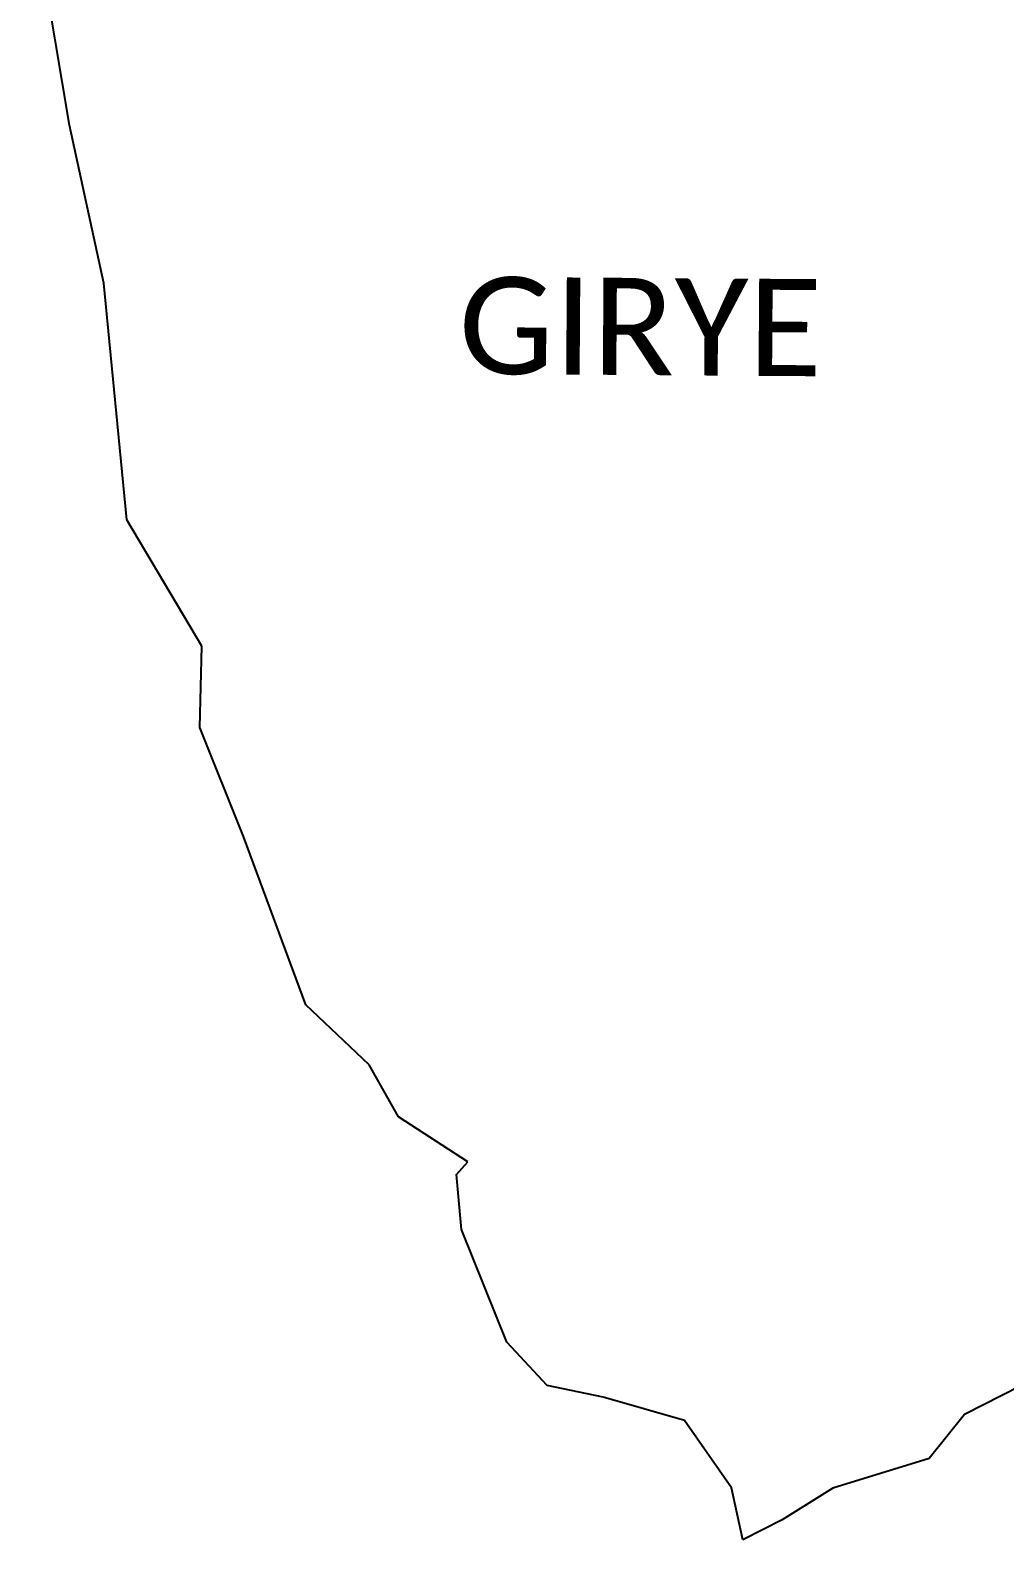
# Model space of a CAD drawing. Header units: metres. Extents: x 321121 to 325188, y 1822391 to 1826704.
# Drawn here: x 321566 to 323377, y 1822391 to 1825195 of the extents above; entities that cross this region are included whole.
import ezdxf

# ---------------------------------------------------------------- set-up
doc = ezdxf.new("R2010")
doc.units = ezdxf.units.M
doc.layers.add('VILLAGE NAME', color=250, linetype='Continuous')
doc.styles.add('MtXpl_Calibri', font='calibri.ttf')

msp = doc.modelspace()

# ---------------------------------------------------------------- linework, layer by layer
at = {"color": 3}
for p, q in [((321639.4, 1825018.3), (321566.2, 1825453.3)), ((321703.2, 1824725.2), (321639.4, 1825018.3)), ((321745.7, 1824285.5), (321703.2, 1824725.2)), ((321885, 1824050.8), (321745.7, 1824285.5)), ((321881.2, 1823899.5), (321885, 1824050.8)), ((321962.4, 1823697.4), (321881.2, 1823899.5)), ((322078.5, 1823384.5), (321962.4, 1823697.4)), ((322196.4, 1823273), (322078.5, 1823384.5)), ((322250.9, 1823176.4), (322196.4, 1823273)), ((322379.2, 1823093.1), (322250.9, 1823176.4)), ((322358.3, 1823069.8), (322379.2, 1823093.1)), ((322367.9, 1822967.5), (322358.3, 1823069.8)), ((322451.7, 1822757.8), (322367.9, 1822967.5)), ((322527.1, 1822677.4), (322451.7, 1822757.8)), ((323440.9, 1822694.1), (323302.5, 1822623.5)), ((322630.7, 1822656.2), (322527.1, 1822677.4)), ((322782, 1822612.6), (322630.7, 1822656.2)), ((322869.4, 1822487.5), (322782, 1822612.6)), ((323302.5, 1822623.5), (323236.4, 1822542.1)), ((323236.4, 1822542.1), (323057.9, 1822486.9)), ((322890.5, 1822391), (322869.4, 1822487.5)), ((323057.9, 1822486.9), (322963.7, 1822428.4)), ((322963.7, 1822428.4), (322890.5, 1822391))]:
    msp.add_line(p, q, dxfattribs=at)

# ---------------------------------------------------------------- texts
at = {"layer": 'VILLAGE NAME', "style": 'MtXpl_Calibri'}
msp.add_text('GIRYE', height=180.34, rotation=359.6139, dxfattribs=at).set_placement((322362, 1824556.6))

doc.saveas('drawing.dxf')
